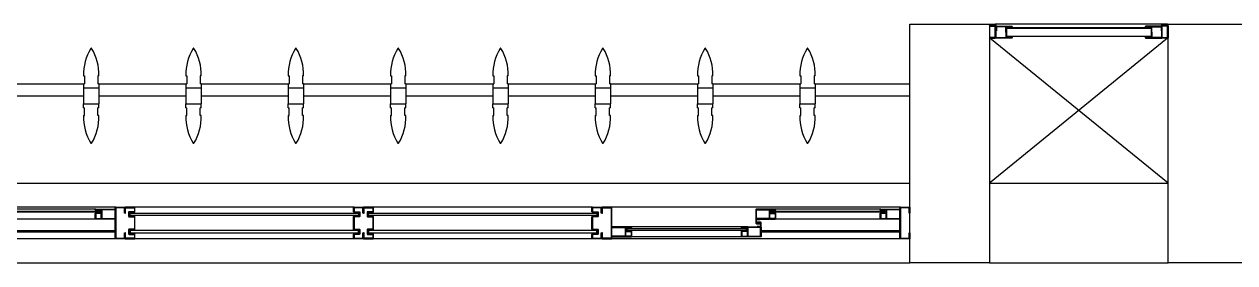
# Model space of a CAD drawing. Header units: millimetres. Extents: x 1887 to 2405, y 1100 to 1335.
# Drawn here: x 2164.531 to 2167.577, y 1243.448 to 1244.048 of the extents above; entities that cross this region are included whole.
import ezdxf

# ---------------------------------------------------------------- set-up
doc = ezdxf.new("R2010")
doc.units = ezdxf.units.MM
for name, color, linetype in [('AR-ALV', 2, 'Continuous'), ('AR-BRISES', 1, 'Continuous'), ('AR-ESQ', 1, 'Continuous'), ('AR-ESTC', 3, 'Continuous'), ('AR-PEITORIL', 1, 'Continuous'), ('AR-SHAFT', 1, 'Continuous'), ('BR-PAINEL', 1, 'Continuous'), ('BR-SUPORTE', 1, 'Continuous'), ('DT-ESQ-BAGUETE-C', 2, 'Continuous'), ('DT-ESQ-BAGUETE-V', 1, 'Continuous'), ('DT-ESQ-CHAPA DOBRADA-V', 1, 'Continuous'), ('DT-ESQ-MARCO-V', 1, 'Continuous'), ('DT-ESQ-PERFIL CADEIRA-C', 2, 'Continuous'), ('DT-ESQ-PERFIL CADEIRA-V', 1, 'Continuous'), ('DT-ESQ-PERFIL U SIMPLES-C', 2, 'Continuous'), ('DT-ESQ-PERFIL U-C', 2, 'Continuous'), ('DT-ESQ-PERFIL U-V', 1, 'Continuous'), ('DT-ESQ-VENEZIANA-C', 2, 'Continuous'), ('DT-ESQ-VENEZIANA-V', 2, 'Continuous'), ('DT-ESQ-VIDRO-C', 2, 'Continuous'), ('DT-ESQ-VIDRO-V', 2, 'Continuous')]:
    doc.layers.add(name, color=color, linetype=linetype)

# ---------------------------------------------------------------- blocks, each defined once
blk = doc.blocks.new('EF23-P')
at = {"layer": 'DT-ESQ-BAGUETE-C', "ltscale": 0.1}
for points in [[(0.4225, -0.08), (0.409, -0.08), (0.409, -0.0785), (0.422, -0.0785, 0.414214), (0.4225, -0.078), (0.4225, -0.067, 0.414214), (0.422, -0.0665), (0.409, -0.0665), (0.409, -0.065), (0.4225, -0.065, -0.414214), (0.424, -0.0665), (0.424, -0.0785, -0.414214)], [(0.7015, -0.08), (0.715, -0.08), (0.715, -0.0785), (0.702, -0.0785, -0.414214), (0.7015, -0.078), (0.7015, -0.067, -0.414214), (0.702, -0.0665), (0.715, -0.0665), (0.715, -0.065), (0.7015, -0.065, 0.414214), (0.7, -0.0665), (0.7, -0.0785, 0.414214)], [(0.0735, -0.125), (0.06, -0.125), (0.06, -0.1235), (0.073, -0.1235, 0.414214), (0.0735, -0.123), (0.0735, -0.112, 0.414214), (0.073, -0.1115), (0.06, -0.1115), (0.06, -0.11), (0.0735, -0.11, -0.414214), (0.075, -0.1115), (0.075, -0.1235, -0.414214)], [(0.339, -0.125), (0.3525, -0.125), (0.3525, -0.1235), (0.3395, -0.1235, -0.414214), (0.339, -0.123), (0.339, -0.112, -0.414214), (0.3395, -0.1115), (0.3525, -0.1115), (0.3525, -0.11), (0.339, -0.11, 0.414214), (0.3375, -0.1115), (0.3375, -0.1235, 0.414214)], [(2.0485, -0.125), (2.035, -0.125), (2.035, -0.1235), (2.048, -0.1235, 0.414214), (2.0485, -0.123), (2.0485, -0.112, 0.414214), (2.048, -0.1115), (2.035, -0.1115), (2.035, -0.11), (2.0485, -0.11, -0.414214), (2.05, -0.1115), (2.05, -0.1235, -0.414214)]]:
    blk.add_lwpolyline(points, format="xyb", close=True, dxfattribs=at)
at = {"layer": 'DT-ESQ-BAGUETE-V', "ltscale": 0.1}
for p, q in [((0.4225, -0.065), (0.7015, -0.065)), ((0.0735, -0.11), (0.339, -0.11)), ((2.0485, -0.11), (2.5265, -0.11))]:
    blk.add_line(p, q, dxfattribs=at)
at = {"layer": 'DT-ESQ-CHAPA DOBRADA-V', "ltscale": 0.1}
for p, q in [((0.025, -0.077), (0.374, -0.077)), ((0.025, -0.08), (0.374, -0.08)), ((2, -0.077), (2.5615, -0.077)), ((2, -0.08), (2.5615, -0.08))]:
    blk.add_line(p, q, dxfattribs=at)
at = {"layer": 'DT-ESQ-MARCO-V', "ltscale": 0.1}
for p, q in [((0.7985, -0.06), (1.3515, -0.06)), ((1.3985, -0.06), (1.9515, -0.06)), ((0.7985, -0.14), (1.3515, -0.14)), ((1.3985, -0.14), (1.9515, -0.14))]:
    blk.add_line(p, q, dxfattribs=at)
at = {"layer": 'DT-ESQ-PERFIL CADEIRA-C', "ltscale": 0.1}
for p, q in [((0.376, -0.0885), (0.4225, -0.0885)), ((0.75, -0.0885), (0.7015, -0.0885)), ((0.025, -0.1335), (0.0735, -0.1335)), ((0.3855, -0.1335), (0.339, -0.1335)), ((2, -0.1335), (2.0485, -0.1335))]:
    blk.add_line(p, q, dxfattribs=at)
for points in [[(0.4225, -0.087, -1), (0.4225, -0.09), (0.376, -0.09, -0.414214), (0.374, -0.088), (0.374, -0.067, -0.414214), (0.376, -0.065), (0.4075, -0.065, -0.414214), (0.409, -0.0665), (0.409, -0.087)], [(0.409, -0.0885, -0.198913), (0.4079, -0.0881, -0.198913), (0.4075, -0.087), (0.4075, -0.067, 0.414214), (0.407, -0.0665), (0.376, -0.0665, 0.414214), (0.3755, -0.067), (0.3755, -0.088, 0.414214), (0.376, -0.0885)], [(0.7015, -0.09), (0.75, -0.09), (0.75, -0.0885), (0.715, -0.0885, 0.198912), (0.7161, -0.0881, 0.198913), (0.7165, -0.087), (0.7165, -0.067, -0.414214), (0.717, -0.0665), (0.75, -0.0665), (0.75, -0.065), (0.7165, -0.065, 0.414214), (0.715, -0.0665), (0.715, -0.0785), (0.715, -0.08), (0.715, -0.087), (0.7015, -0.087, 1)], [(0.0735, -0.135), (0.025, -0.135), (0.025, -0.1335), (0.06, -0.1335, -0.198912), (0.0589, -0.1331, -0.198913), (0.0585, -0.132), (0.0585, -0.112, 0.414214), (0.058, -0.1115), (0.025, -0.1115), (0.025, -0.11), (0.0585, -0.11, -0.414214), (0.06, -0.1115), (0.06, -0.1235), (0.06, -0.125), (0.06, -0.132), (0.0735, -0.132, -1)], [(0.339, -0.132, 1), (0.339, -0.135), (0.3855, -0.135, 0.414214), (0.3875, -0.133), (0.3875, -0.112, 0.414214), (0.3855, -0.11), (0.354, -0.11, 0.414214), (0.3525, -0.1115), (0.3525, -0.132)], [(0.3525, -0.1335, 0.198913), (0.3536, -0.1331, 0.198913), (0.354, -0.132), (0.354, -0.112, -0.414214), (0.3545, -0.1115), (0.3855, -0.1115, -0.414214), (0.386, -0.112), (0.386, -0.133, -0.414214), (0.3855, -0.1335)], [(2.0485, -0.135), (2, -0.135), (2, -0.1335), (2.035, -0.1335, -0.198912), (2.0339, -0.1331, -0.198913), (2.0335, -0.132), (2.0335, -0.112, 0.414214), (2.033, -0.1115), (2, -0.1115), (2, -0.11), (2.0335, -0.11, -0.414214), (2.035, -0.1115), (2.035, -0.1235), (2.035, -0.125), (2.035, -0.132), (2.0485, -0.132, -1)]]:
    blk.add_lwpolyline(points, format="xyb", close=True, dxfattribs=at)
at = {"layer": 'DT-ESQ-PERFIL CADEIRA-V', "ltscale": 0.1}
for p, q in [((0.4075, -0.09), (0.7015, -0.09)), ((0.0735, -0.135), (0.339, -0.135)), ((2.0485, -0.135), (2.5265, -0.135))]:
    blk.add_line(p, q, dxfattribs=at)
at = {"layer": 'DT-ESQ-PERFIL U SIMPLES-C', "ltscale": 0.1}
for points in [[(0.376, -0.102), (0.384, -0.102), (0.384, -0.1005), (0.376, -0.1005, -0.414214), (0.3755, -0.1), (0.3755, -0.092, -0.414214), (0.376, -0.0915), (0.384, -0.0915), (0.384, -0.09), (0.376, -0.09, 0.414214), (0.374, -0.092), (0.374, -0.1, 0.414214)], [(0.3855, -0.098), (0.3775, -0.098), (0.3775, -0.0995), (0.3855, -0.0995, -0.414214), (0.386, -0.1), (0.386, -0.108, -0.414214), (0.3855, -0.1085), (0.3775, -0.1085), (0.3775, -0.11), (0.3855, -0.11, 0.414214), (0.3875, -0.108), (0.3875, -0.1, 0.414214)]]:
    blk.add_lwpolyline(points, format="xyb", close=True, dxfattribs=at)
at = {"layer": 'DT-ESQ-PERFIL U-C', "ltscale": 0.1}
for points in [[(0, -0.0615, -0.414214), (0.0015, -0.06), (0.0235, -0.06, -0.414214), (0.025, -0.0615), (0.025, -0.1385, -0.414214), (0.0235, -0.14), (0.0015, -0.14, -0.414214), (0, -0.1385), (0, -0.125), (0.0015, -0.125), (0.0015, -0.138, 0.414214), (0.002, -0.1385), (0.023, -0.1385, 0.414214), (0.0235, -0.138), (0.0235, -0.062, 0.414214), (0.023, -0.0615), (0.002, -0.0615, 0.414214), (0.0015, -0.062), (0.0015, -0.075), (0, -0.075)], [(0.775, -0.0615, 0.414214), (0.7735, -0.06), (0.7515, -0.06, 0.414214), (0.75, -0.0615), (0.75, -0.1385, 0.414214), (0.7515, -0.14), (0.7735, -0.14, 0.414214), (0.775, -0.1385), (0.775, -0.125), (0.7735, -0.125), (0.7735, -0.138, -0.414214), (0.773, -0.1385), (0.752, -0.1385, -0.414214), (0.7515, -0.138), (0.7515, -0.062, -0.414214), (0.752, -0.0615), (0.773, -0.0615, -0.414214), (0.7735, -0.062), (0.7735, -0.075), (0.775, -0.075)], [(0.8, -0.1285), (0.8, -0.1385, -0.414214), (0.7985, -0.14), (0.7765, -0.14, -0.414214), (0.775, -0.1385), (0.775, -0.125), (0.7765, -0.125), (0.7765, -0.138, 0.414214), (0.777, -0.1385), (0.798, -0.1385, 0.414214), (0.7985, -0.138), (0.7985, -0.1285), (0.7855, -0.1285, -0.414214), (0.784, -0.127), (0.784, -0.117, -0.414214), (0.7855, -0.1155), (0.7985, -0.1155), (0.7985, -0.0845), (0.7855, -0.0845, -0.414214), (0.784, -0.083), (0.784, -0.073, -0.414214), (0.7855, -0.0715), (0.7985, -0.0715), (0.7985, -0.062, 0.414214), (0.798, -0.0615), (0.777, -0.0615, 0.414214), (0.7765, -0.062), (0.7765, -0.075), (0.775, -0.075), (0.775, -0.0615, -0.414214), (0.7765, -0.06), (0.7985, -0.06, -0.414214), (0.8, -0.0615), (0.8, -0.0715, -0.414214), (0.7985, -0.073), (0.7855, -0.073), (0.7855, -0.083), (0.7985, -0.083), (0.7985, -0.083, -0.414214), (0.8, -0.0845), (0.8, -0.1155, -0.414214), (0.7985, -0.117), (0.7985, -0.117), (0.7855, -0.117), (0.7855, -0.127), (0.7985, -0.127, -0.414214)], [(1.35, -0.1285), (1.35, -0.1385, 0.414214), (1.3515, -0.14), (1.3735, -0.14, 0.414214), (1.375, -0.1385), (1.375, -0.125), (1.3735, -0.125), (1.3735, -0.138, -0.414214), (1.373, -0.1385), (1.352, -0.1385, -0.414214), (1.3515, -0.138), (1.3515, -0.1285), (1.3645, -0.1285, 0.414214), (1.366, -0.127), (1.366, -0.117, 0.414214), (1.3645, -0.1155), (1.3515, -0.1155), (1.3515, -0.0845), (1.3645, -0.0845, 0.414214), (1.366, -0.083), (1.366, -0.073, 0.414214), (1.3645, -0.0715), (1.3515, -0.0715), (1.3515, -0.062, -0.414214), (1.352, -0.0615), (1.373, -0.0615, -0.414214), (1.3735, -0.062), (1.3735, -0.075), (1.375, -0.075), (1.375, -0.0615, 0.414214), (1.3735, -0.06), (1.3515, -0.06, 0.414214), (1.35, -0.0615), (1.35, -0.0715, 0.414214), (1.3515, -0.073), (1.3645, -0.073), (1.3645, -0.083), (1.3515, -0.083), (1.3515, -0.083, 0.414214), (1.35, -0.0845), (1.35, -0.1155, 0.414214), (1.3515, -0.117), (1.3515, -0.117), (1.3645, -0.117), (1.3645, -0.127), (1.3515, -0.127, 0.414214)], [(1.4, -0.1285), (1.4, -0.1385, -0.414214), (1.3985, -0.14), (1.3765, -0.14, -0.414214), (1.375, -0.1385), (1.375, -0.125), (1.3765, -0.125), (1.3765, -0.138, 0.414214), (1.377, -0.1385), (1.398, -0.1385, 0.414214), (1.3985, -0.138), (1.3985, -0.1285), (1.3855, -0.1285, -0.414214), (1.384, -0.127), (1.384, -0.117, -0.414214), (1.3855, -0.1155), (1.3985, -0.1155), (1.3985, -0.0845), (1.3855, -0.0845, -0.414214), (1.384, -0.083), (1.384, -0.073, -0.414214), (1.3855, -0.0715), (1.3985, -0.0715), (1.3985, -0.062, 0.414214), (1.398, -0.0615), (1.377, -0.0615, 0.414214), (1.3765, -0.062), (1.3765, -0.075), (1.375, -0.075), (1.375, -0.0615, -0.414214), (1.3765, -0.06), (1.3985, -0.06, -0.414214), (1.4, -0.0615), (1.4, -0.0715, -0.414214), (1.3985, -0.073), (1.3855, -0.073), (1.3855, -0.083), (1.3985, -0.083), (1.3985, -0.083, -0.414214), (1.4, -0.0845), (1.4, -0.1155, -0.414214), (1.3985, -0.117), (1.3985, -0.117), (1.3855, -0.117), (1.3855, -0.127), (1.3985, -0.127, -0.414214)], [(1.95, -0.1285), (1.95, -0.1385, 0.414214), (1.9515, -0.14), (1.9735, -0.14, 0.414214), (1.975, -0.1385), (1.975, -0.125), (1.9735, -0.125), (1.9735, -0.138, -0.414214), (1.973, -0.1385), (1.952, -0.1385, -0.414214), (1.9515, -0.138), (1.9515, -0.1285), (1.9645, -0.1285, 0.414214), (1.966, -0.127), (1.966, -0.117, 0.414214), (1.9645, -0.1155), (1.9515, -0.1155), (1.9515, -0.0845), (1.9645, -0.0845, 0.414214), (1.966, -0.083), (1.966, -0.073, 0.414214), (1.9645, -0.0715), (1.9515, -0.0715), (1.9515, -0.062, -0.414214), (1.952, -0.0615), (1.973, -0.0615, -0.414214), (1.9735, -0.062), (1.9735, -0.075), (1.975, -0.075), (1.975, -0.0615, 0.414214), (1.9735, -0.06), (1.9515, -0.06, 0.414214), (1.95, -0.0615), (1.95, -0.0715, 0.414214), (1.9515, -0.073), (1.9645, -0.073), (1.9645, -0.083), (1.9515, -0.083), (1.9515, -0.083, 0.414214), (1.95, -0.0845), (1.95, -0.1155, 0.414214), (1.9515, -0.117), (1.9515, -0.117), (1.9645, -0.117), (1.9645, -0.127), (1.9515, -0.127, 0.414214)], [(1.975, -0.0615, -0.414214), (1.9765, -0.06), (1.9985, -0.06, -0.414214), (2, -0.0615), (2, -0.1385, -0.414214), (1.9985, -0.14), (1.9765, -0.14, -0.414214), (1.975, -0.1385), (1.975, -0.125), (1.9765, -0.125), (1.9765, -0.138, 0.414214), (1.977, -0.1385), (1.998, -0.1385, 0.414214), (1.9985, -0.138), (1.9985, -0.062, 0.414214), (1.998, -0.0615), (1.977, -0.0615, 0.414214), (1.9765, -0.062), (1.9765, -0.075), (1.975, -0.075)]]:
    blk.add_lwpolyline(points, format="xyb", close=True, dxfattribs=at)
at = {"layer": 'DT-ESQ-PERFIL U-V', "ltscale": 0.1}
for p, q in [((0.0235, -0.06), (0.7515, -0.06)), ((1.9985, -0.06), (3.1515, -0.06)), ((0.0235, -0.14), (0.7515, -0.14)), ((1.9985, -0.14), (3.1515, -0.14))]:
    blk.add_line(p, q, dxfattribs=at)
at = {"layer": 'DT-ESQ-VIDRO-C', "ltscale": 0.1}
for points in [[(0.7125, -0.085), (0.7125, -0.082), (0.4115, -0.082), (0.4115, -0.085)], [(1.3625, -0.081), (1.3625, -0.075), (0.7875, -0.075), (0.7875, -0.081)], [(1.9625, -0.081), (1.9625, -0.075), (1.3875, -0.075), (1.3875, -0.081)], [(0.063, -0.13), (0.063, -0.127), (0.3495, -0.127), (0.3495, -0.13)], [(2.038, -0.13), (2.038, -0.127), (2.537, -0.127), (2.537, -0.13)]]:
    blk.add_lwpolyline(points, close=True, dxfattribs=at)
at = {"layer": 'DT-ESQ-VIDRO-V', "ltscale": 0.1}
for points in [[(1.3625, -0.119), (1.3625, -0.125), (0.7875, -0.125), (0.7875, -0.119)], [(1.9625, -0.119), (1.9625, -0.125), (1.3875, -0.125), (1.3875, -0.119)]]:
    blk.add_lwpolyline(points, close=True, dxfattribs=at)
blk = doc.blocks.new('BR-MODULO8')
at = {"layer": 'BR-PAINEL'}
for p, q in [((-2.0792, 0.27), (-2.0767, 0.27)), ((-2.0792, 0.25), (-2.0792, 0.24)), ((-2.0792, 0.25), (-2.0767, 0.25)), ((-2.0767, 0.27), (-2.0767, 0.25)), ((-2.0433, 0.27), (-2.0433, 0.25)), ((-2.0408, 0.27), (-2.0433, 0.27)), ((-2.0408, 0.25), (-2.0433, 0.25)), ((-2.0408, 0.25), (-2.0408, 0.24)), ((-1.8217, 0.27), (-1.8192, 0.27)), ((-1.8217, 0.25), (-1.8217, 0.24)), ((-1.8217, 0.25), (-1.8192, 0.25)), ((-1.8192, 0.27), (-1.8192, 0.25)), ((-1.7858, 0.27), (-1.7858, 0.25)), ((-1.7833, 0.27), (-1.7858, 0.27)), ((-1.7833, 0.25), (-1.7858, 0.25)), ((-1.7833, 0.25), (-1.7833, 0.24)), ((-1.5642, 0.27), (-1.5617, 0.27)), ((-1.5642, 0.25), (-1.5642, 0.24)), ((-1.5642, 0.25), (-1.5617, 0.25)), ((-1.5617, 0.27), (-1.5617, 0.25)), ((-1.5283, 0.27), (-1.5283, 0.25)), ((-1.5258, 0.27), (-1.5283, 0.27)), ((-1.5258, 0.25), (-1.5283, 0.25)), ((-1.5258, 0.25), (-1.5258, 0.24)), ((-1.3067, 0.27), (-1.3042, 0.27)), ((-1.3067, 0.25), (-1.3067, 0.24)), ((-1.3067, 0.25), (-1.3042, 0.25)), ((-1.3042, 0.27), (-1.3042, 0.25)), ((-1.2708, 0.27), (-1.2708, 0.25)), ((-1.2683, 0.27), (-1.2708, 0.27)), ((-1.2683, 0.25), (-1.2708, 0.25)), ((-1.2683, 0.25), (-1.2683, 0.24)), ((-1.0492, 0.27), (-1.0467, 0.27)), ((-1.0492, 0.25), (-1.0492, 0.24)), ((-1.0492, 0.25), (-1.0467, 0.25)), ((-1.0467, 0.27), (-1.0467, 0.25)), ((-1.0133, 0.27), (-1.0133, 0.25)), ((-1.0108, 0.27), (-1.0133, 0.27)), ((-1.0108, 0.25), (-1.0133, 0.25)), ((-1.0108, 0.25), (-1.0108, 0.24)), ((-0.7917, 0.27), (-0.7892, 0.27)), ((-0.7917, 0.25), (-0.7917, 0.24)), ((-0.7917, 0.25), (-0.7892, 0.25)), ((-0.7892, 0.27), (-0.7892, 0.25)), ((-0.7558, 0.27), (-0.7558, 0.25)), ((-0.7533, 0.27), (-0.7558, 0.27)), ((-0.7533, 0.25), (-0.7558, 0.25)), ((-0.7533, 0.25), (-0.7533, 0.24)), ((-0.5342, 0.27), (-0.5317, 0.27)), ((-0.5342, 0.25), (-0.5317, 0.25)), ((-0.5342, 0.25), (-0.5342, 0.24)), ((-0.5317, 0.27), (-0.5317, 0.25)), ((-0.4958, 0.27), (-0.4983, 0.27)), ((-0.4983, 0.27), (-0.4983, 0.25)), ((-0.4958, 0.25), (-0.4983, 0.25)), ((-0.4958, 0.25), (-0.4958, 0.24)), ((-0.2767, 0.27), (-0.2742, 0.27)), ((-0.2767, 0.25), (-0.2767, 0.24)), ((-0.2767, 0.25), (-0.2742, 0.25)), ((-0.2742, 0.27), (-0.2742, 0.25)), ((-0.2408, 0.27), (-0.2408, 0.25)), ((-0.2383, 0.27), (-0.2408, 0.27)), ((-0.2383, 0.25), (-0.2408, 0.25)), ((-0.2383, 0.25), (-0.2383, 0.24)), ((-2.0792, 0.24), (-2.0408, 0.24)), ((-2.0792, 0.24), (-2.0792, 0.2)), ((-2.0408, 0.24), (-2.0408, 0.2)), ((-1.8217, 0.24), (-1.7833, 0.24)), ((-1.8217, 0.24), (-1.8217, 0.2)), ((-1.7833, 0.24), (-1.7833, 0.2)), ((-1.5642, 0.24), (-1.5258, 0.24)), ((-1.5642, 0.24), (-1.5642, 0.2)), ((-1.5258, 0.24), (-1.5258, 0.2)), ((-1.3067, 0.24), (-1.2683, 0.24)), ((-1.3067, 0.24), (-1.3067, 0.2)), ((-1.2683, 0.24), (-1.2683, 0.2)), ((-1.0492, 0.24), (-1.0108, 0.24)), ((-1.0492, 0.24), (-1.0492, 0.2)), ((-1.0108, 0.24), (-1.0108, 0.2)), ((-0.7917, 0.24), (-0.7533, 0.24)), ((-0.7917, 0.24), (-0.7917, 0.2)), ((-0.7533, 0.24), (-0.7533, 0.2)), ((-0.5342, 0.24), (-0.5342, 0.2)), ((-0.5342, 0.24), (-0.4958, 0.24)), ((-0.4958, 0.24), (-0.4958, 0.2)), ((-0.2767, 0.24), (-0.2383, 0.24)), ((-0.2767, 0.24), (-0.2767, 0.2)), ((-0.2383, 0.24), (-0.2383, 0.2)), ((-2.0792, 0.2), (-2.0408, 0.2)), ((-2.0792, 0.19), (-2.0792, 0.2)), ((-2.0792, 0.19), (-2.0767, 0.19)), ((-2.0767, 0.17), (-2.0767, 0.19)), ((-2.0408, 0.19), (-2.0433, 0.19)), ((-2.0433, 0.17), (-2.0433, 0.19)), ((-2.0408, 0.19), (-2.0408, 0.2)), ((-1.8217, 0.2), (-1.7833, 0.2)), ((-1.8217, 0.19), (-1.8217, 0.2)), ((-1.8217, 0.19), (-1.8192, 0.19)), ((-1.8192, 0.17), (-1.8192, 0.19)), ((-1.7833, 0.19), (-1.7858, 0.19)), ((-1.7858, 0.17), (-1.7858, 0.19)), ((-1.7833, 0.19), (-1.7833, 0.2)), ((-1.5642, 0.2), (-1.5258, 0.2)), ((-1.5642, 0.19), (-1.5642, 0.2)), ((-1.5642, 0.19), (-1.5617, 0.19)), ((-1.5617, 0.17), (-1.5617, 0.19)), ((-1.5258, 0.19), (-1.5283, 0.19)), ((-1.5283, 0.17), (-1.5283, 0.19)), ((-1.5258, 0.19), (-1.5258, 0.2)), ((-1.3067, 0.2), (-1.2683, 0.2)), ((-1.3067, 0.19), (-1.3067, 0.2)), ((-1.3067, 0.19), (-1.3042, 0.19)), ((-1.3042, 0.17), (-1.3042, 0.19)), ((-1.2683, 0.19), (-1.2708, 0.19)), ((-1.2708, 0.17), (-1.2708, 0.19)), ((-1.2683, 0.19), (-1.2683, 0.2)), ((-1.0492, 0.2), (-1.0108, 0.2)), ((-1.0492, 0.19), (-1.0492, 0.2)), ((-1.0492, 0.19), (-1.0467, 0.19)), ((-1.0467, 0.17), (-1.0467, 0.19)), ((-1.0108, 0.19), (-1.0133, 0.19)), ((-1.0133, 0.17), (-1.0133, 0.19)), ((-1.0108, 0.19), (-1.0108, 0.2)), ((-0.7917, 0.2), (-0.7533, 0.2)), ((-0.7917, 0.19), (-0.7917, 0.2)), ((-0.7917, 0.19), (-0.7892, 0.19)), ((-0.7892, 0.17), (-0.7892, 0.19)), ((-0.7533, 0.19), (-0.7558, 0.19)), ((-0.7558, 0.17), (-0.7558, 0.19)), ((-0.7533, 0.19), (-0.7533, 0.2)), ((-0.5342, 0.19), (-0.5342, 0.2)), ((-0.5342, 0.2), (-0.4958, 0.2)), ((-0.5342, 0.19), (-0.5317, 0.19)), ((-0.5317, 0.17), (-0.5317, 0.19)), ((-0.4983, 0.17), (-0.4983, 0.19)), ((-0.4958, 0.19), (-0.4983, 0.19)), ((-0.4958, 0.19), (-0.4958, 0.2)), ((-0.2767, 0.2), (-0.2383, 0.2)), ((-0.2767, 0.19), (-0.2767, 0.2)), ((-0.2767, 0.19), (-0.2742, 0.19)), ((-0.2742, 0.17), (-0.2742, 0.19)), ((-0.2383, 0.19), (-0.2408, 0.19)), ((-0.2408, 0.17), (-0.2408, 0.19)), ((-0.2383, 0.19), (-0.2383, 0.2)), ((-2.0792, 0.17), (-2.0767, 0.17)), ((-2.0408, 0.17), (-2.0433, 0.17)), ((-1.8217, 0.17), (-1.8192, 0.17)), ((-1.7833, 0.17), (-1.7858, 0.17)), ((-1.5642, 0.17), (-1.5617, 0.17)), ((-1.5258, 0.17), (-1.5283, 0.17)), ((-1.3067, 0.17), (-1.3042, 0.17)), ((-1.2683, 0.17), (-1.2708, 0.17)), ((-1.0492, 0.17), (-1.0467, 0.17)), ((-1.0108, 0.17), (-1.0133, 0.17)), ((-0.7917, 0.17), (-0.7892, 0.17)), ((-0.7533, 0.17), (-0.7558, 0.17)), ((-0.5342, 0.17), (-0.5317, 0.17)), ((-0.4958, 0.17), (-0.4983, 0.17)), ((-0.2767, 0.17), (-0.2742, 0.17)), ((-0.2383, 0.17), (-0.2408, 0.17))]:
    blk.add_line(p, q, dxfattribs=at)
for centre, radius, start, end in [((-1.9542, 0.2739), 0.1251, 148.4721, 181.772), ((-2.06, 0.3387), 0.001, 37.1012, 142.8988), ((-2.1658, 0.2739), 0.1251, 358.228, 31.5279), ((-1.6967, 0.2739), 0.1251, 148.4721, 181.772), ((-1.8025, 0.3387), 0.001, 37.1012, 142.8988), ((-1.9083, 0.2739), 0.1251, 358.228, 31.5279), ((-1.4392, 0.2739), 0.1251, 148.4721, 181.772), ((-1.545, 0.3387), 0.001, 37.1012, 142.8988), ((-1.6508, 0.2739), 0.1251, 358.228, 31.5279), ((-1.1817, 0.2739), 0.1251, 148.4721, 181.772), ((-1.2875, 0.3387), 0.001, 37.1012, 142.8988), ((-1.3933, 0.2739), 0.1251, 358.228, 31.5279), ((-0.9242, 0.2739), 0.1251, 148.4721, 181.772), ((-1.03, 0.3387), 0.001, 37.1012, 142.8988), ((-1.1358, 0.2739), 0.1251, 358.228, 31.5279), ((-0.6667, 0.2739), 0.1251, 148.4721, 181.772), ((-0.7725, 0.3387), 0.001, 37.1012, 142.8988), ((-0.8783, 0.2739), 0.1251, 358.228, 31.5279), ((-0.4092, 0.2739), 0.1251, 148.4721, 181.772), ((-0.515, 0.3387), 0.001, 37.1012, 142.8988), ((-0.6208, 0.2739), 0.1251, 358.228, 31.5279), ((-0.1517, 0.2739), 0.1251, 148.4721, 181.772), ((-0.2575, 0.3387), 0.001, 37.1012, 142.8988), ((-0.3633, 0.2739), 0.1251, 358.228, 31.5279), ((-1.9542, 0.1661), 0.1251, 178.228, 211.5279), ((-2.1658, 0.1661), 0.1251, 328.4721, 1.772), ((-1.6967, 0.1661), 0.1251, 178.228, 211.5279), ((-1.9083, 0.1661), 0.1251, 328.4721, 1.772), ((-1.4392, 0.1661), 0.1251, 178.228, 211.5279), ((-1.6508, 0.1661), 0.1251, 328.4721, 1.772), ((-1.1817, 0.1661), 0.1251, 178.228, 211.5279), ((-1.3933, 0.1661), 0.1251, 328.4721, 1.772), ((-0.9242, 0.1661), 0.1251, 178.228, 211.5279), ((-1.1358, 0.1661), 0.1251, 328.4721, 1.772), ((-0.6667, 0.1661), 0.1251, 178.228, 211.5279), ((-0.8783, 0.1661), 0.1251, 328.4721, 1.772), ((-0.4092, 0.1661), 0.1251, 178.228, 211.5279), ((-0.6208, 0.1661), 0.1251, 328.4721, 1.772), ((-0.1517, 0.1661), 0.1251, 178.228, 211.5279), ((-0.3633, 0.1661), 0.1251, 328.4721, 1.772), ((-2.06, 0.1013), 0.001, 217.1012, 322.8988), ((-1.8025, 0.1013), 0.001, 217.1012, 322.8988), ((-1.545, 0.1013), 0.001, 217.1012, 322.8988), ((-1.2875, 0.1013), 0.001, 217.1012, 322.8988), ((-1.03, 0.1013), 0.001, 217.1012, 322.8988), ((-0.7725, 0.1013), 0.001, 217.1012, 322.8988), ((-0.515, 0.1013), 0.001, 217.1012, 322.8988), ((-0.2575, 0.1013), 0.001, 217.1012, 322.8988)]:
    blk.add_arc(centre, radius, start, end, dxfattribs=at)
at = {"layer": 'BR-SUPORTE'}
for p, q in [((-2.2983, 0.25), (-2.0767, 0.25)), ((-2.0408, 0.25), (-1.8192, 0.25)), ((-1.7833, 0.25), (-1.5617, 0.25)), ((-1.5258, 0.25), (-1.3042, 0.25)), ((-1.2683, 0.25), (-1.0467, 0.25)), ((-1.0108, 0.25), (-0.7892, 0.25)), ((-0.7533, 0.25), (-0.5317, 0.25)), ((-0.4958, 0.25), (-0.2742, 0.25)), ((-0.2383, 0.25), (0, 0.25)), ((-2.2983, 0.22), (-2.0792, 0.22)), ((-2.0408, 0.22), (-1.8217, 0.22)), ((-1.7833, 0.22), (-1.5642, 0.22)), ((-1.5258, 0.22), (-1.3067, 0.22)), ((-1.2683, 0.22), (-1.0492, 0.22)), ((-1.0108, 0.22), (-0.7917, 0.22)), ((-0.7533, 0.22), (-0.5342, 0.22)), ((-0.4958, 0.22), (-0.2767, 0.22)), ((-0.2383, 0.22), (0, 0.22))]:
    blk.add_line(p, q, dxfattribs=at)
blk = doc.blocks.new('EF01C-P')
at = {"layer": 'DT-ESQ-BAGUETE-C', "ltscale": 0.1}
for points in [[(0.0015, 0.035), (0.015, 0.035), (0.015, 0.0335), (0.0015, 0.0335), (0.0015, 0.005), (0.015, 0.005), (0.015, 0.0035), (0.0015, 0.0035, -0.414214), (0, 0.005), (0, 0.0335, -0.414214)], [(0.4485, 0.035), (0.435, 0.035), (0.435, 0.0335), (0.4485, 0.0335), (0.4485, 0.005), (0.435, 0.005), (0.435, 0.0035), (0.4485, 0.0035, 0.414214), (0.45, 0.005), (0.45, 0.0335, 0.414214)]]:
    blk.add_lwpolyline(points, format="xyb", close=True, dxfattribs=at)
at = {"layer": 'DT-ESQ-PERFIL CADEIRA-C', "ltscale": 0.1}
for points in [[(0.01, 0.0015), (0.01, 0.003), (0.0015, 0.003, 1), (0.0015, 0), (0.015, 0, 0.414214), (0.0165, 0.0015), (0.0165, 0.0335), (0.043, 0.0335)], [(0.043, 0.0065), (0.018, 0.0065), (0.018, 0.0165), (0.0165, 0.0165), (0.0165, 0.0065, 0.414214), (0.018, 0.005), (0.043, 0.005), (0.0565, 0.005, 1), (0.0565, 0.008), (0.043, 0.008), (0.043, 0.02), (0.043, 0.032), (0.0565, 0.032, 1), (0.0565, 0.035), (0.043, 0.035), (0.0165, 0.035, 0.414214), (0.015, 0.0335), (0.015, 0.0015), (0.0015, 0.0015)], [(0.0415, 0.02), (0.0415, 0.032, -0.414214), (0.043, 0.0335), (0.0565, 0.0335)], [(0.407, 0.0065), (0.432, 0.0065), (0.432, 0.0165), (0.4335, 0.0165), (0.4335, 0.0065, -0.414214), (0.432, 0.005), (0.407, 0.005), (0.3935, 0.005, -1), (0.3935, 0.008), (0.407, 0.008), (0.407, 0.02), (0.407, 0.032), (0.3935, 0.032, -1), (0.3935, 0.035), (0.407, 0.035), (0.4335, 0.035, -0.414214), (0.435, 0.0335), (0.435, 0.0015), (0.4485, 0.0015)], [(0.4085, 0.02), (0.4085, 0.032, 0.414214), (0.407, 0.0335), (0.3935, 0.0335)], [(0.44, 0.0015), (0.44, 0.003), (0.4485, 0.003, -1), (0.4485, 0), (0.435, 0, -0.414214), (0.4335, 0.0015), (0.4335, 0.0335), (0.407, 0.0335)], [(0.0415, 0.02), (0.0415, 0.008, 0.414214), (0.043, 0.0065), (0.0565, 0.0065)], [(0.4085, 0.02), (0.4085, 0.008, -0.414214), (0.407, 0.0065), (0.3935, 0.0065)]]:
    blk.add_lwpolyline(points, format="xyb", dxfattribs=at)
at = {"layer": 'DT-ESQ-PERFIL CADEIRA-V', "ltscale": 0.1}
blk.add_line((0.015, 0), (0.435, 0), dxfattribs=at)
at = {"layer": 'DT-ESQ-VENEZIANA-C', "ltscale": 0.1}
for p, q in [((0.043, 0.0105), (0.407, 0.0105)), ((0.043, 0.009), (0.407, 0.009))]:
    blk.add_line(p, q, dxfattribs=at)
at = {"layer": 'DT-ESQ-VENEZIANA-V', "ltscale": 0.1}
blk.add_line((0.043, 0.031), (0.407, 0.031), dxfattribs=at)

msp = doc.modelspace()

# ---------------------------------------------------------------- linework, layer by layer
at = {"layer": 'AR-ALV'}
for p, q in [((2166.9597, 1243.6485), (2167.4097, 1243.6485)), ((2166.9597, 1243.4485), (2167.4097, 1243.4485))]:
    msp.add_line(p, q, dxfattribs=at)
at = {"layer": 'AR-ESTC'}
for points in [[(2166.9597, 1244.0485), (2166.9597, 1243.4485), (2166.7597, 1243.4485), (2166.7597, 1244.0485)], [(2167.6097, 1244.0485), (2167.6097, 1243.4485), (2167.4097, 1243.4485), (2167.4097, 1244.0485)]]:
    msp.add_lwpolyline(points, close=True, dxfattribs=at)
at = {"layer": 'AR-PEITORIL'}
for p, q in [((2161.6097, 1243.6485), (2166.7597, 1243.6485)), ((2161.6097, 1243.4485), (2166.7597, 1243.4485))]:
    msp.add_line(p, q, dxfattribs=at)
at = {"layer": 'AR-SHAFT'}
for p, q in [((2167.4082, 1244.0135), (2166.9597, 1243.6485)), ((2167.4097, 1243.6485), (2166.9612, 1244.0135))]:
    msp.add_line(p, q, dxfattribs=at)

# ---------------------------------------------------------------- block references
at = {"layer": 'AR-BRISES'}
msp.add_blockref('BR-MODULO8', (2166.7597, 1243.6485), dxfattribs=at)
at = {"layer": 'AR-ESQ', "rotation": 180}
for name, p in [('EF01C-P', (2167.4097, 1244.0485)), ('EF23-P', (2166.7597, 1243.4485))]:
    msp.add_blockref(name, p, dxfattribs=at)

doc.saveas('drawing.dxf')
